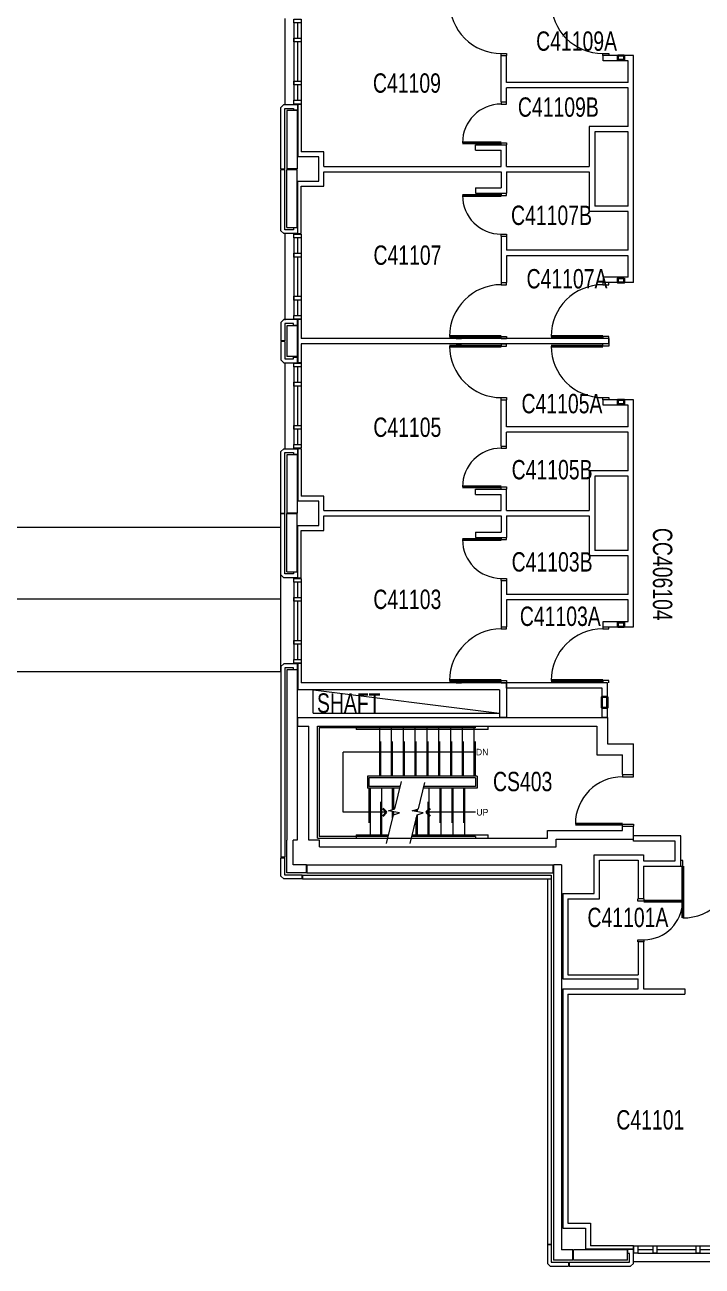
# Model space of a CAD drawing. Header units: inches. Extents: x 1097 to 10841, y 897 to 6841.
# Drawn here: x 9406 to 10037, y 1729 to 2883 of the extents above; entities that cross this region are included whole.
import ezdxf
from ezdxf.enums import TextEntityAlignment as Align

# ---------------------------------------------------------------- set-up
doc = ezdxf.new("R2010")
doc.units = ezdxf.units.IN
doc.header["$MEASUREMENT"] = 0
doc.linetypes.add('DGN4', pattern=[257.983504, 128.991752, -64.495876, 0, -64.495876])
doc.linetypes.add('DGN5', pattern=[96.743814, 32.247938, -64.495876])
doc.layers.get('0').update_dxf_attribs({"lineweight": 18})
for name, color, linetype, lineweight, true_color in [('Level 15', 7, 'Continuous', 18, 0xfefefe), ('Level 16', 7, 'Continuous', 18, 0xfefefe), ('Level 18', 7, 'Continuous', 18, 0xfefefe), ('Level 20', 7, 'Continuous', 18, 0xfefefe), ('Level 22', 7, 'Continuous', 18, 0xfefefe), ('Level 23', 7, 'Continuous', 18, 0xfefefe), ('Level 25', 7, 'Continuous', 18, 0xfefefe), ('Level 26', 7, 'Continuous', 18, 0xfefefe), ('Level 40', 7, 'Continuous', 18, 0xfefefe), ('Level 48', 7, 'Continuous', 18, 0xfefefe), ('Level 54', 7, 'Continuous', 18, 0xfefefe), ('Level 57', 7, 'Continuous', 18, 0xfefefe)]:
    doc.layers.add(name, color=color, linetype=linetype, lineweight=lineweight, true_color=true_color)
doc.styles.add('Styledgn000', font='dgn000.shx')
doc.styles.add('Styledgn001', font='dgn001.shx')

# ---------------------------------------------------------------- blocks, each defined once
blk = doc.blocks.new('ASSWG15')
at = {"layer": 'Level 25', "color": 2, "linetype": 'Continuous', "lineweight": 40, "true_color": 0xffff00}
blk.add_line((-48, -48.00025), (0, -48.00025), dxfattribs=at)
at = {"layer": 'Level 25', "color": 2, "linetype": 'Continuous', "lineweight": 13, "true_color": 0xffff00}
blk.add_lwpolyline([(5.5, -50), (5.5, -48), (0, -48), (0, -50)], dxfattribs=at)
at = {"layer": 'Level 25', "color": 2, "linetype": 'Continuous', "lineweight": 0, "true_color": 0xffff00}
blk.add_ellipse((0, -48.00025), major_axis=(0.00002, 48), ratio=1, start_param=6.2831850163, end_param=7.8539812946, dxfattribs=at)
blk = doc.blocks.new('DFRAME')
at = {"layer": 'Level 25', "color": 2, "linetype": 'Continuous', "lineweight": 13, "true_color": 0xffff00}
blk.add_lwpolyline([(-2.75, 0), (-2.75, -2), (2.75, -2), (2.75, 0)], dxfattribs=at)
blk = doc.blocks.new('ASSWG18')
at = {"layer": 'Level 25', "color": 2, "linetype": 'Continuous', "lineweight": 40, "true_color": 0xffff00}
blk.add_line((-48, 48.00025), (0, 48.00025), dxfattribs=at)
at = {"layer": 'Level 25', "color": 2, "linetype": 'Continuous', "lineweight": 13, "true_color": 0xffff00}
for points in [[(5.5, 50), (5.5, 48), (0, 48), (0, 50)], [(0, -2), (0, 0), (5.5, 0), (5.5, -2)]]:
    blk.add_lwpolyline(points, dxfattribs=at)
at = {"layer": 'Level 25', "color": 2, "linetype": 'Continuous', "lineweight": 0, "true_color": 0xffff00}
blk.add_ellipse((0, 48.00025), major_axis=(0.00002, -48), ratio=1, start_param=4.7123893198, end_param=6.283185598, dxfattribs=at)
blk = doc.blocks.new('ASHNG27')
at = {"layer": 'Level 25', "color": 2, "linetype": 'Continuous', "lineweight": 40, "true_color": 0xffff00}
blk.add_line((-48, 0), (0, 0), dxfattribs=at)
at = {"layer": 'Level 25', "color": 2, "linetype": 'Continuous', "lineweight": 0, "true_color": 0xffff00}
blk.add_ellipse((0, 0), major_axis=(0, -48), ratio=1, start_param=4.712389, end_param=6.283186, dxfattribs=at)
at = {"layer": 'Level 26', "color": 2, "linetype": 'Continuous', "lineweight": 13, "true_color": 0xffff00}
for points in [[(0, 2), (0, 0), (5, 0), (5, 2)], [(0, -50), (0, -48), (5, -48), (5, -50)]]:
    blk.add_lwpolyline(points, dxfattribs=at)
blk = doc.blocks.new('ASHNG28')
at = {"layer": 'Level 25', "color": 2, "linetype": 'Continuous', "lineweight": 40, "true_color": 0xffff00}
blk.add_line((-36, 0), (0, 0), dxfattribs=at)
at = {"layer": 'Level 25', "color": 2, "linetype": 'Continuous', "lineweight": 0, "true_color": 0xffff00}
blk.add_ellipse((0, 0), major_axis=(0, 36.000001), ratio=1, start_param=6.2831850163, end_param=7.8539812946, dxfattribs=at)
at = {"layer": 'Level 26', "color": 2, "linetype": 'Continuous', "lineweight": 13, "true_color": 0xffff00}
for points in [[(0, 38.000125), (0, 36), (4.999875, 36), (4.999875, 38.000125)], [(0, -1.999875), (0, 0.00025), (4.999875, 0.00025), (4.999875, -1.999875)]]:
    blk.add_lwpolyline(points, dxfattribs=at)
blk = doc.blocks.new('ASSWG19')
at = {"layer": 'Level 25', "color": 2, "linetype": 'Continuous', "lineweight": 40, "true_color": 0xffff00}
blk.add_line((-48, 48.00025), (0, 48.00025), dxfattribs=at)
at = {"layer": 'Level 25', "color": 2, "linetype": 'Continuous', "lineweight": 13, "true_color": 0xffff00}
for points in [[(5.5, 50), (5.5, 48), (0, 48), (0, 50)], [(0, -2), (0, 0), (5.5, 0), (5.5, -2)]]:
    blk.add_lwpolyline(points, dxfattribs=at)
at = {"layer": 'Level 25', "color": 2, "linetype": 'Continuous', "lineweight": 0, "true_color": 0xffff00}
blk.add_ellipse((0, 48.00025), major_axis=(0.00002, -48), ratio=1, start_param=4.7123893198, end_param=6.283185598, dxfattribs=at)
blk = doc.blocks.new('ASHNG29')
at = {"layer": 'Level 25', "color": 2, "linetype": 'Continuous', "lineweight": 40, "true_color": 0xffff00}
blk.add_line((-48, 0), (0, 0), dxfattribs=at)
at = {"layer": 'Level 25', "color": 2, "linetype": 'Continuous', "lineweight": 0, "true_color": 0xffff00}
blk.add_ellipse((0, 0), major_axis=(0, -48), ratio=1, start_param=4.712389, end_param=6.283186, dxfattribs=at)
at = {"layer": 'Level 26', "color": 2, "linetype": 'Continuous', "lineweight": 13, "true_color": 0xffff00}
for points in [[(0, 2), (0, 0), (5, 0), (5, 2)], [(0, -50), (0, -48), (5, -48), (5, -50)]]:
    blk.add_lwpolyline(points, dxfattribs=at)
blk = doc.blocks.new('ASHNG30')
at = {"layer": 'Level 25', "color": 2, "linetype": 'Continuous', "lineweight": 40, "true_color": 0xffff00}
blk.add_line((-36, 0), (0, 0), dxfattribs=at)
at = {"layer": 'Level 25', "color": 2, "linetype": 'Continuous', "lineweight": 0, "true_color": 0xffff00}
blk.add_ellipse((0, 0), major_axis=(0, 36.000001), ratio=1, start_param=6.2831850163, end_param=7.8539812946, dxfattribs=at)
at = {"layer": 'Level 26', "color": 2, "linetype": 'Continuous', "lineweight": 13, "true_color": 0xffff00}
for points in [[(0, 38.000125), (0, 36), (4.999875, 36), (4.999875, 38.000125)], [(0, -1.999875), (0, 0.00025), (4.999875, 0.00025), (4.999875, -1.999875)]]:
    blk.add_lwpolyline(points, dxfattribs=at)
blk = doc.blocks.new('ASSWG20')
at = {"layer": 'Level 25', "color": 2, "linetype": 'Continuous', "lineweight": 40, "true_color": 0xffff00}
blk.add_line((-48, -48.00025), (0, -48.00025), dxfattribs=at)
at = {"layer": 'Level 25', "color": 2, "linetype": 'Continuous', "lineweight": 13, "true_color": 0xffff00}
for points in [[(0, 2), (0, 0), (5.5, 0), (5.5, 2)], [(5.5, -50), (5.5, -48), (0, -48), (0, -50)]]:
    blk.add_lwpolyline(points, dxfattribs=at)
at = {"layer": 'Level 25', "color": 2, "linetype": 'Continuous', "lineweight": 0, "true_color": 0xffff00}
blk.add_ellipse((0, -48.00025), major_axis=(0.00002, 48), ratio=1, start_param=6.2831850163, end_param=7.8539812946, dxfattribs=at)
blk = doc.blocks.new('ASHNG31')
at = {"layer": 'Level 25', "color": 2, "linetype": 'Continuous', "lineweight": 40, "true_color": 0xffff00}
blk.add_line((-48, 0), (0, 0), dxfattribs=at)
at = {"layer": 'Level 25', "color": 2, "linetype": 'Continuous', "lineweight": 0, "true_color": 0xffff00}
blk.add_ellipse((0, 0), major_axis=(0, 48), ratio=1, start_param=6.283185, end_param=7.853981, dxfattribs=at)
at = {"layer": 'Level 26', "color": 2, "linetype": 'Continuous', "lineweight": 13, "true_color": 0xffff00}
for points in [[(0, 50), (0, 48), (5, 48), (5, 50)], [(0, -2), (0, 0), (5, 0), (5, -2)]]:
    blk.add_lwpolyline(points, dxfattribs=at)
blk = doc.blocks.new('ASHNG32')
at = {"layer": 'Level 25', "color": 2, "linetype": 'Continuous', "lineweight": 40, "true_color": 0xffff00}
blk.add_line((-36, 0), (0, 0), dxfattribs=at)
at = {"layer": 'Level 25', "color": 2, "linetype": 'Continuous', "lineweight": 0, "true_color": 0xffff00}
blk.add_ellipse((0, 0), major_axis=(0, -36.000001), ratio=1, start_param=4.7123893198, end_param=6.283185598, dxfattribs=at)
at = {"layer": 'Level 26', "color": 2, "linetype": 'Continuous', "lineweight": 13, "true_color": 0xffff00}
for points in [[(0, 1.999875), (0, -0.00025), (4.999875, -0.00025), (4.999875, 1.999875)], [(0, -38.000125), (0, -36), (4.999875, -36), (4.999875, -38.000125)]]:
    blk.add_lwpolyline(points, dxfattribs=at)
blk = doc.blocks.new('ASHNG42')
at = {"layer": 'Level 25', "color": 2, "linetype": 'Continuous', "lineweight": 40, "true_color": 0xffff00}
blk.add_line((-48, 0), (0, 0), dxfattribs=at)
at = {"layer": 'Level 25', "color": 2, "linetype": 'Continuous', "lineweight": 0, "true_color": 0xffff00}
blk.add_ellipse((0, 0), major_axis=(0, 48), ratio=1, start_param=6.283185, end_param=7.853981, dxfattribs=at)
at = {"layer": 'Level 26', "color": 2, "linetype": 'Continuous', "lineweight": 13, "true_color": 0xffff00}
for points in [[(0, 50), (0, 48), (5, 48), (5, 50)], [(0, -2), (0, 0), (5, 0), (5, -2)]]:
    blk.add_lwpolyline(points, dxfattribs=at)
blk = doc.blocks.new('ASHNG43')
at = {"layer": 'Level 25', "color": 2, "linetype": 'Continuous', "lineweight": 40, "true_color": 0xffff00}
blk.add_line((-36, 0), (0, 0), dxfattribs=at)
at = {"layer": 'Level 25', "color": 2, "linetype": 'Continuous', "lineweight": 0, "true_color": 0xffff00}
blk.add_ellipse((0, 0), major_axis=(0, -36.000001), ratio=1, start_param=4.7123893198, end_param=6.283185598, dxfattribs=at)
at = {"layer": 'Level 26', "color": 2, "linetype": 'Continuous', "lineweight": 13, "true_color": 0xffff00}
for points in [[(0, 1.999875), (0, -0.00025), (4.999875, -0.00025), (4.999875, 1.999875)], [(0, -38.000125), (0, -36), (4.999875, -36), (4.999875, -38.000125)]]:
    blk.add_lwpolyline(points, dxfattribs=at)
blk = doc.blocks.new('ASHNG68')
at = {"layer": 'Level 25', "color": 2, "linetype": 'Continuous', "lineweight": 40, "true_color": 0xffff00}
blk.add_line((36, 0), (0, 0), dxfattribs=at)
at = {"layer": 'Level 25', "color": 2, "linetype": 'Continuous', "lineweight": 13, "true_color": 0xffff00}
for points in [[(0, 2), (0, 0), (-5.5, 0), (-5.5, 2)], [(-5.5, -38), (-5.5, -36), (0, -36), (0, -38)]]:
    blk.add_lwpolyline(points, dxfattribs=at)
at = {"layer": 'Level 25', "color": 2, "linetype": 'Continuous', "lineweight": 0, "true_color": 0xffff00}
blk.add_ellipse((0, 0), major_axis=(0, -36), ratio=1, start_param=6.283185, end_param=7.853981, dxfattribs=at)
blk = doc.blocks.new('ASHNG69')
at = {"layer": 'Level 25', "color": 2, "linetype": 'Continuous', "lineweight": 40, "true_color": 0xffff00}
blk.add_line((0, -48), (0, 0), dxfattribs=at)
at = {"layer": 'Level 25', "color": 2, "linetype": 'Continuous', "lineweight": 13, "true_color": 0xffff00}
for points in [[(-2, 0), (0, 0), (0, 5.5), (-2, 5.5)], [(50, 5.5), (48, 5.5), (48, 0), (50, 0)]]:
    blk.add_lwpolyline(points, dxfattribs=at)
at = {"layer": 'Level 25', "color": 2, "linetype": 'Continuous', "lineweight": 0, "true_color": 0xffff00}
blk.add_ellipse((0, 0), major_axis=(48, 0), ratio=1, start_param=4.712389, end_param=6.283186, dxfattribs=at)
blk = doc.blocks.new('ASHNG78')
at = {"layer": 'Level 25', "color": 2, "linetype": 'Continuous', "lineweight": 40, "true_color": 0xffff00}
blk.add_line((-44, 0), (0, 0), dxfattribs=at)
at = {"layer": 'Level 25', "color": 2, "linetype": 'Continuous', "lineweight": 0, "true_color": 0xffff00}
blk.add_ellipse((0, 0), major_axis=(0, 44.000001), ratio=1, start_param=6.2831850163, end_param=7.8539812946, dxfattribs=at)
at = {"layer": 'Level 26', "color": 2, "linetype": 'Continuous', "lineweight": 13, "true_color": 0xffff00}
for points in [[(0, 45.999875), (0, 44), (9.999875, 44), (9.999875, 45.999875)], [(0, -2), (0, 0), (9.999875, 0), (9.999875, -2)]]:
    blk.add_lwpolyline(points, dxfattribs=at)
blk = doc.blocks.new('WINWIN35')
at = {"layer": 'Level 15', "color": 30, "linetype": 'Continuous', "lineweight": 0, "true_color": 0xf26432}
blk.add_line((-15, -79.874875), (-15, 0.489), dxfattribs=at)
at = {"layer": 'Level 16', "color": 163, "linetype": 'Continuous', "lineweight": 0, "true_color": 0x5587b9}
for p, q in [((-7, -3.5), (-7, -75.499875)), ((0, -3.5), (0, -75.499875))]:
    blk.add_line(p, q, dxfattribs=at)
at = {"layer": 'Level 16', "color": 163, "linetype": 'Continuous', "lineweight": 13, "true_color": 0x5587b9}
for p, q in [((-3.5, -3.5), (-3.5, -17.75)), ((-3.5, -21.25), (-3.5, -57.749875)), ((-3.5, -61.249875), (-3.5, -75.499875))]:
    blk.add_line(p, q, dxfattribs=at)
for points in [[(0, -3.5), (-7, -3.5), (-7, 0), (0, 0), (0, -3.5)], [(0, -21.25), (-7, -21.25), (-7, -17.75), (0, -17.75), (0, -21.25)], [(0, -61.249875), (-7, -61.249875), (-7, -57.749875), (0, -57.749875), (0, -61.249875)], [(0, -78.999875), (-7, -78.999875), (-7, -75.499875), (0, -75.499875), (0, -78.999875)]]:
    blk.add_lwpolyline(points, close=True, dxfattribs=at)
blk = doc.blocks.new('WINWIN36')
at = {"layer": 'Level 15', "color": 30, "linetype": 'Continuous', "lineweight": 0, "true_color": 0xf26432}
blk.add_line((-15, -79.874875), (-15, 0.489), dxfattribs=at)
at = {"layer": 'Level 16', "color": 163, "linetype": 'Continuous', "lineweight": 0, "true_color": 0x5587b9}
for p, q in [((-7, -3.5), (-7, -75.499875)), ((0, -3.5), (0, -75.499875))]:
    blk.add_line(p, q, dxfattribs=at)
at = {"layer": 'Level 16', "color": 163, "linetype": 'Continuous', "lineweight": 13, "true_color": 0x5587b9}
for p, q in [((-3.5, -3.5), (-3.5, -17.75)), ((-3.5, -21.25), (-3.5, -57.749875)), ((-3.5, -61.249875), (-3.5, -75.499875))]:
    blk.add_line(p, q, dxfattribs=at)
for points in [[(0, -3.5), (-7, -3.5), (-7, 0), (0, 0), (0, -3.5)], [(0, -21.25), (-7, -21.25), (-7, -17.75), (0, -17.75), (0, -21.25)], [(0, -61.249875), (-7, -61.249875), (-7, -57.749875), (0, -57.749875), (0, -61.249875)], [(0, -78.999875), (-7, -78.999875), (-7, -75.499875), (0, -75.499875), (0, -78.999875)]]:
    blk.add_lwpolyline(points, close=True, dxfattribs=at)
blk = doc.blocks.new('WINWIN37')
at = {"layer": 'Level 15', "color": 30, "linetype": 'Continuous', "lineweight": 0, "true_color": 0xf26432}
blk.add_line((-15, -79.874875), (-15, 0.489), dxfattribs=at)
at = {"layer": 'Level 16', "color": 163, "linetype": 'Continuous', "lineweight": 0, "true_color": 0x5587b9}
for p, q in [((-7, -3.5), (-7, -75.499875)), ((0, -3.5), (0, -75.499875))]:
    blk.add_line(p, q, dxfattribs=at)
at = {"layer": 'Level 16', "color": 163, "linetype": 'Continuous', "lineweight": 13, "true_color": 0x5587b9}
for p, q in [((-3.5, -3.5), (-3.5, -17.75)), ((-3.5, -21.25), (-3.5, -57.749875)), ((-3.5, -61.249875), (-3.5, -75.499875))]:
    blk.add_line(p, q, dxfattribs=at)
for points in [[(0, -3.5), (-7, -3.5), (-7, 0), (0, 0), (0, -3.5)], [(0, -21.25), (-7, -21.25), (-7, -17.75), (0, -17.75), (0, -21.25)], [(0, -61.249875), (-7, -61.249875), (-7, -57.749875), (0, -57.749875), (0, -61.249875)], [(0, -78.999875), (-7, -78.999875), (-7, -75.499875), (0, -75.499875), (0, -78.999875)]]:
    blk.add_lwpolyline(points, close=True, dxfattribs=at)
blk = doc.blocks.new('WINWIN38')
at = {"layer": 'Level 15', "color": 30, "linetype": 'Continuous', "lineweight": 0, "true_color": 0xf26432}
blk.add_line((79.874875, -15), (-0.489, -15), dxfattribs=at)
at = {"layer": 'Level 16', "color": 163, "linetype": 'Continuous', "lineweight": 0, "true_color": 0x5587b9}
for p, q in [((3.5, 0), (75.499875, 0)), ((3.5, -7), (75.499875, -7))]:
    blk.add_line(p, q, dxfattribs=at)
at = {"layer": 'Level 16', "color": 163, "linetype": 'Continuous', "lineweight": 13, "true_color": 0x5587b9}
for p, q in [((3.5, -3.5), (17.75, -3.5)), ((21.25, -3.5), (57.749875, -3.5)), ((61.249875, -3.5), (75.499875, -3.5))]:
    blk.add_line(p, q, dxfattribs=at)
for points in [[(3.5, 0), (3.5, -7), (0, -7), (0, 0), (3.5, 0)], [(21.25, 0), (21.25, -7), (17.75, -7), (17.75, 0), (21.25, 0)], [(61.249875, 0), (61.249875, -7), (57.749875, -7), (57.749875, 0), (61.249875, 0)], [(78.999875, 0), (78.999875, -7), (75.499875, -7), (75.499875, 0), (78.999875, 0)]]:
    blk.add_lwpolyline(points, close=True, dxfattribs=at)
blk = doc.blocks.new('FEC5')
at = {"layer": 'Level 54', "color": 30, "linetype": 'Continuous', "lineweight": 0, "true_color": 0xf26432}
blk.add_line((-1, 0), (-1, -10), dxfattribs=at)
at = {"layer": 'Level 54', "color": 30, "linetype": 'Continuous', "lineweight": 30, "true_color": 0xf26432}
blk.add_lwpolyline([(0, 0), (-5.5, 0), (-5.5, -10), (0, -10), (0, 0)], close=True, dxfattribs=at)
blk = doc.blocks.new('STRARR6')
at = {"layer": 'Level 40', "color": 2, "linetype": 'Continuous', "lineweight": 30, "true_color": 0xffff00}
for q in [(-3.5355, 3.5355), (-3.5355, -3.5355)]:
    blk.add_line((0, 0), q, dxfattribs=at)
blk = doc.blocks.new('STRARR7')
at = {"layer": 'Level 40', "color": 2, "linetype": 'Continuous', "lineweight": 30, "true_color": 0xffff00}
for q in [(3.5355, 3.5355), (3.5355, -3.5355)]:
    blk.add_line((0, 0), q, dxfattribs=at)
blk = doc.blocks.new('GASPAN')
at = {"layer": 'Level 54', "color": 30, "linetype": 'Continuous', "lineweight": 30, "true_color": 0xf26432}
blk.add_lwpolyline([(-8.5, 3.96775), (-14.5, 3.96775), (-14.5, -0.03225), (-8.5, -0.03225), (-8.5, 3.96775)], close=True, dxfattribs=at)
blk = doc.blocks.new('GASPAN1')
at = {"layer": 'Level 54', "color": 30, "linetype": 'Continuous', "lineweight": 30, "true_color": 0xf26432}
blk.add_lwpolyline([(-8.5, -3.96775), (-14.5, -3.96775), (-14.5, 0.03225), (-8.5, 0.03225), (-8.5, -3.96775)], close=True, dxfattribs=at)
blk = doc.blocks.new('GASPAN2')
at = {"layer": 'Level 54', "color": 30, "linetype": 'Continuous', "lineweight": 30, "true_color": 0xf26432}
blk.add_lwpolyline([(-8.5, 3.96775), (-14.5, 3.96775), (-14.5, -0.03225), (-8.5, -0.03225), (-8.5, 3.96775)], close=True, dxfattribs=at)
blk = doc.blocks.new('GASPAN4')
at = {"layer": 'Level 54', "color": 30, "linetype": 'Continuous', "lineweight": 30, "true_color": 0xf26432}
blk.add_lwpolyline([(-8.5, -3.96775), (-14.5, -3.96775), (-14.5, 0.03225), (-8.5, 0.03225), (-8.5, -3.96775)], close=True, dxfattribs=at)

msp = doc.modelspace()

# ---------------------------------------------------------------- linework, layer by layer
at = {"layer": 'Level 15', "color": 30, "linetype": 'Continuous', "lineweight": 13, "true_color": 0xf26432}
for p, q in [((9647.169, 2808.555), (9644.544, 2805.93)), ((9644.544, 2748.794), (9644.544, 2805.93)), ((9647.169, 2808.555), (9660.043875, 2808.555)), ((9648.169, 2748.793875), (9648.169, 2804.929875)), ((9648.169, 2804.929875), (9656.41875, 2804.929875)), ((9656.41875, 2804.929875), (9656.41875, 2803.304875)), ((9660.043875, 2808.555), (9660.043875, 2803.304875)), ((9650.169, 2802.929875), (9650.169, 2748.793875)), ((9659.794, 2802.92975), (9650.169, 2802.929875)), ((9660.043875, 2803.304875), (9656.41875, 2803.304875)), ((9659.794, 2802.92975), (9659.794, 2748.793875)), ((9644.544, 2748.794), (9648.169, 2748.793875)), ((9644.544, 2691.18), (9644.544, 2748.294)), ((9644.544, 2748.294), (9648.169, 2748.293875)), ((9648.169, 2692.18), (9648.169, 2748.293875)), ((9659.794, 2748.793875), (9650.169, 2748.793875)), ((9650.169, 2694.18), (9650.169, 2748.293875)), ((9650.169, 2748.293875), (9659.794, 2748.293875)), ((9659.794, 2694.179875), (9659.794, 2748.293875)), ((9647.169, 2688.555), (9644.544, 2691.18)), ((9656.41875, 2692.18), (9648.169, 2692.18)), ((9650.169, 2694.18), (9659.794, 2694.179875)), ((9656.41875, 2693.805), (9656.41875, 2692.18)), ((9660.043875, 2693.805), (9656.41875, 2693.805)), ((9660.043875, 2693.805), (9660.043875, 2688.555)), ((9660.043875, 2688.555), (9647.169, 2688.555)), ((9644.544, 2605.93025), (9647.169, 2608.55525)), ((9660.043875, 2608.55525), (9647.169, 2608.55525)), ((9660.043875, 2603.305125), (9660.043875, 2608.55525)), ((9644.544, 2605.93025), (9644.544, 2588.79425)), ((9656.41875, 2604.930125), (9648.169, 2604.930125)), ((9648.169, 2604.930125), (9648.169, 2588.79425)), ((9650.169, 2602.930125), (9650.169, 2574.18025)), ((9659.794, 2602.93), (9650.169, 2602.930125)), ((9656.41875, 2603.305125), (9656.41875, 2604.930125)), ((9656.41875, 2603.305125), (9660.043875, 2603.305125)), ((9659.794, 2602.93), (9659.794, 2574.180125)), ((9648.169, 2588.79425), (9644.544, 2588.79425)), ((9644.544, 2588.29425), (9644.544, 2571.18025)), ((9648.169, 2588.294125), (9644.544, 2588.29425)), ((9648.169, 2588.294125), (9648.169, 2572.18025)), ((9659.794, 2574.180125), (9650.169, 2574.18025)), ((9656.41875, 2572.18025), (9656.41875, 2573.80525)), ((9656.41875, 2573.80525), (9660.043875, 2573.80525)), ((9660.043875, 2568.55525), (9660.043875, 2573.80525)), ((9647.169, 2568.55525), (9644.544, 2571.18025)), ((9647.169, 2568.55525), (9660.043875, 2568.55525)), ((9648.169, 2572.18025), (9656.41875, 2572.18025)), ((9647.169, 2488.555), (9644.544, 2485.93)), ((9644.544, 2428.794), (9644.544, 2485.93)), ((9647.169, 2488.555), (9660.043875, 2488.555)), ((9648.169, 2428.793875), (9648.169, 2484.929875)), ((9648.169, 2484.929875), (9656.41875, 2484.929875)), ((9650.169, 2482.929875), (9650.169, 2428.793875)), ((9659.794, 2482.92975), (9650.169, 2482.929875)), ((9656.41875, 2484.929875), (9656.41875, 2483.304875)), ((9660.043875, 2483.304875), (9656.41875, 2483.304875)), ((9659.794, 2482.92975), (9659.794, 2428.793875)), ((9660.043875, 2488.555), (9660.043875, 2483.304875)), ((9644.544, 2428.794), (9648.169, 2428.793875)), ((9644.544, 2371.18), (9644.544, 2428.294)), ((9644.544, 2428.294), (9648.169, 2428.293875)), ((9648.169, 2372.18), (9648.169, 2428.293875)), ((9659.794, 2428.793875), (9650.169, 2428.793875)), ((9650.169, 2374.18), (9650.169, 2428.293875)), ((9650.169, 2428.293875), (9659.794, 2428.293875)), ((9659.794, 2374.179875), (9659.794, 2428.293875)), ((9647.169, 2368.555), (9644.544, 2371.18)), ((9660.043875, 2368.555), (9647.169, 2368.555)), ((9656.41875, 2372.18), (9648.169, 2372.18)), ((9650.169, 2374.18), (9659.794, 2374.179875)), ((9656.41875, 2373.805), (9656.41875, 2372.18)), ((9660.043875, 2373.805), (9656.41875, 2373.805)), ((9660.043875, 2373.805), (9660.043875, 2368.555)), ((9647.169, 2288.61), (9644.544, 2285.985)), ((9644.544, 2285.985), (9644.544, 2108.794)), ((9660.044, 2288.61), (9647.169, 2288.61)), ((9660.044, 2283.36), (9660.044, 2288.61)), ((9656.419, 2284.985), (9648.169125, 2284.985)), ((9648.169125, 2284.985), (9648.169125, 2108.794)), ((9650.169, 2282.985), (9650.169, 2124.62425)), ((9659.794125, 2282.985), (9650.169, 2282.985)), ((9656.419, 2283.360125), (9656.419, 2284.985)), ((9656.419, 2283.360125), (9660.044, 2283.36)), ((9659.794125, 2282.985), (9659.794125, 2124.62425)), ((9650.169, 2094.169), (9650.169, 2124.62425)), ((9656.044, 2101.794), (9656.044, 2124.62425)), ((9659.794125, 2124.62425), (9656.044, 2124.62425)), ((9648.169125, 2108.794), (9644.544, 2108.794)), ((9644.544125, 2091.169125), (9644.544125, 2108.294125)), ((9644.544125, 2108.294125), (9648.16925, 2108.294125)), ((9648.16925, 2092.16925), (9648.16925, 2108.294125)), ((9668.294, 2101.794), (9656.044, 2101.794)), ((9668.294, 2094.169), (9668.294, 2101.794)), ((9668.794, 2101.794), (9897.669, 2101.794)), ((9668.794, 2101.794), (9668.794, 2094.169)), ((9897.669, 2101.794), (9897.669, 2094.169)), ((9898.169, 2101.794), (9898.169, 1734.169125)), ((9905.794125, 2101.794), (9898.169, 2101.794)), ((9905.794125, 2101.794), (9905.794125, 1743.79425)), ((9644.544125, 2091.169125), (9647.169125, 2088.544125)), ((9664.294, 2092.16925), (9648.16925, 2092.16925)), ((9668.294, 2094.169), (9650.169, 2094.169)), ((9664.294, 2088.544125), (9664.294, 2092.16925)), ((9664.794, 2092.16925), (9896.169, 2092.16925)), ((9664.794, 2092.16925), (9664.794, 2088.544125)), ((9668.794, 2094.169), (9897.669, 2094.169)), ((9896.169, 2092.16925), (9896.169, 2088.544125)), ((9664.294, 2088.544125), (9647.169125, 2088.544125)), ((9664.794, 2088.544125), (9896.169, 2088.544125)), ((9892.543875, 2088.294125), (9892.543875, 1748.794)), ((9896.169, 2088.294125), (9892.543875, 2088.294125)), ((9896.169, 2088.294125), (9896.169, 1748.794)), ((9896.169, 1748.794), (9892.543875, 1748.794)), ((9892.543875, 1748.294), (9892.543875, 1731.169)), ((9896.169, 1748.294), (9892.543875, 1748.294)), ((9896.169, 1748.294), (9896.169, 1732.169125)), ((9916.294, 1743.79425), (9905.794125, 1743.79425)), ((9916.294, 1734.169125), (9916.294, 1743.79425)), ((9966.919, 1743.79425), (9916.794, 1743.79425)), ((9916.794, 1734.169125), (9916.794, 1743.79425)), ((9966.919, 1734.169125), (9966.919, 1743.79425)), ((9972.544, 1744.044), (9967.294, 1744.044)), ((9967.294, 1740.419), (9967.294, 1744.044)), ((9972.544, 1731.169), (9972.544, 1744.044)), ((9896.169, 1732.169125), (9912.294, 1732.169125)), ((9916.294, 1734.169125), (9898.169, 1734.169125)), ((9912.294, 1732.169125), (9912.294, 1728.544)), ((9912.794, 1732.169125), (9968.919, 1732.169125)), ((9912.794, 1732.169125), (9912.794, 1728.544)), ((9966.919, 1734.169125), (9916.794, 1734.169125)), ((9968.919, 1740.419), (9967.294, 1740.419)), ((9968.919, 1732.169125), (9968.919, 1740.419)), ((9892.543875, 1731.169), (9895.168875, 1728.544)), ((9895.168875, 1728.544), (9912.294, 1728.544)), ((9912.794, 1728.544), (9969.919, 1728.544)), ((9972.544, 1731.169), (9969.919, 1728.544))]:
    msp.add_line(p, q, dxfattribs=at)
at = {"layer": 'Level 15', "color": 30, "linetype": 'Continuous', "lineweight": 0, "true_color": 0xf26432}
msp.add_line((9644.544, 2285.985), (9644.544, 2371.18), dxfattribs=at)
at = {"layer": 'Level 16', "color": 163, "linetype": 'Continuous', "lineweight": 0, "true_color": 0x5587b9}
for p, q in [((9656.544, 2364.555), (9656.544, 2292.555125)), ((9663.544, 2364.555), (9663.544, 2292.555125))]:
    msp.add_line(p, q, dxfattribs=at)
at = {"layer": 'Level 16', "color": 163, "linetype": 'Continuous', "lineweight": 13, "true_color": 0x5587b9}
for p, q in [((9660.044, 2364.555), (9660.044, 2350.305)), ((9660.044, 2346.805), (9660.044, 2310.305125)), ((9660.044, 2306.805125), (9660.044, 2292.555125))]:
    msp.add_line(p, q, dxfattribs=at)
for points in [[(9663.544, 2364.555), (9656.544, 2364.555), (9656.544, 2368.055), (9663.544, 2368.055), (9663.544, 2364.555)], [(9663.544, 2346.805), (9656.544, 2346.805), (9656.544, 2350.305), (9663.544, 2350.305), (9663.544, 2346.805)], [(9663.544, 2306.805125), (9656.544, 2306.805125), (9656.544, 2310.305125), (9663.544, 2310.305125), (9663.544, 2306.805125)], [(9663.544, 2289.055125), (9656.544, 2289.055125), (9656.544, 2292.555125), (9663.544, 2292.555125), (9663.544, 2289.055125)]]:
    msp.add_lwpolyline(points, close=True, dxfattribs=at)
at = {"layer": 'Level 18', "color": 30, "linetype": 'Continuous', "lineweight": 0, "true_color": 0xf26432}
msp.add_line((9674.544, 2264.544), (9848.044, 2242.544), dxfattribs=at)
at = {"layer": 'Level 20', "color": 3, "linetype": 'Continuous', "lineweight": 0, "true_color": 0x00ff00}
for p, q in [((9680.044125, 2229.044), (9680.044125, 2128.044)), ((9825.544125, 2229.044), (9680.044125, 2229.044)), ((9736.544125, 2184.044125), (9736.544125, 2229.044125)), ((9747.544125, 2184.044125), (9747.544125, 2229.044125)), ((9758.544125, 2184.044125), (9758.544125, 2229.044125)), ((9769.544125, 2184.044125), (9769.544125, 2229.044125)), ((9780.544125, 2184.044125), (9780.544125, 2229.044125)), ((9791.544125, 2184.044125), (9791.544125, 2229.044125)), ((9802.544125, 2184.044125), (9802.544125, 2229.044125)), ((9813.544125, 2184.044125), (9813.544125, 2229.044125)), ((9824.544125, 2184.044125), (9824.544125, 2229.044125)), ((9825.544125, 2229.044125), (9825.544125, 2230.544)), ((9827.044125, 2184.044125), (9725.044125, 2184.044125)), ((9725.044125, 2184.044125), (9725.044125, 2173.043875)), ((9825.544125, 2182.544125), (9726.544125, 2182.544125)), ((9726.544125, 2182.544125), (9726.544125, 2174.543875)), ((9825.544125, 2182.544125), (9825.544125, 2174.543875)), ((9827.044125, 2184.044125), (9827.044125, 2173.043875)), ((9755.3535, 2173.043875), (9725.044125, 2173.043875)), ((9755.72175, 2174.543875), (9726.544125, 2174.543875)), ((9727.544125, 2173.043875), (9727.544125, 2128.043875)), ((9738.544125, 2128.043875), (9738.544125, 2173.043875)), ((9749.544125, 2153.499375), (9749.544125, 2173.043875)), ((9827.044125, 2173.043875), (9777.3535, 2173.043875)), ((9825.544125, 2174.543875), (9777.72175, 2174.543875)), ((9782.544125, 2128.043875), (9782.544125, 2173.043875)), ((9793.544125, 2173.043875), (9793.544125, 2128.043875)), ((9804.544125, 2173.043875), (9804.544125, 2128.043875)), ((9815.544125, 2173.043875), (9815.544125, 2128.043875)), ((9749.544125, 2148.207875), (9749.544125, 2150.729125)), ((9771.544125, 2151.007375), (9771.544125, 2153.499375)), ((9771.544125, 2128.043875), (9771.544125, 2148.207875)), ((9744.30825, 2128.044), (9680.044125, 2128.044)), ((9825.544125, 2128.044), (9766.30825, 2128.044)), ((9825.544125, 2128.044), (9825.544125, 2126.544))]:
    msp.add_line(p, q, dxfattribs=at)
at = {"layer": 'Level 20', "color": 3, "linetype": 'DGN4', "lineweight": 13, "true_color": 0x00ff00}
for p, q in [((9714.544125, 2230.544), (9714.544125, 2227.544)), ((9837.544125, 2227.544), (9714.544125, 2227.544)), ((9837.544125, 2227.544), (9837.544125, 2230.544)), ((9714.544125, 2129.544), (9714.544125, 2126.544)), ((9714.544125, 2129.544), (9744.676375, 2129.544)), ((9766.676375, 2129.544), (9837.544125, 2129.544)), ((9837.544125, 2126.544), (9837.544125, 2129.544))]:
    msp.add_line(p, q, dxfattribs=at)
at = {"layer": 'Level 20', "color": 3, "linetype": 'DGN5', "lineweight": 0, "true_color": 0x00ff00}
for p, q in [((9737.544125, 2184.044125), (9737.544125, 2229.044125)), ((9748.544125, 2184.044125), (9748.544125, 2229.044125)), ((9759.544125, 2184.044125), (9759.544125, 2229.044125)), ((9770.544125, 2184.044125), (9770.544125, 2229.044125)), ((9781.544125, 2184.044125), (9781.544125, 2229.044125)), ((9792.544125, 2184.044125), (9792.544125, 2229.044125)), ((9803.544125, 2184.044125), (9803.544125, 2229.044125)), ((9814.544125, 2184.044125), (9814.544125, 2229.044125)), ((9825.544125, 2184.044125), (9825.544125, 2229.044125)), ((9726.544125, 2173.043875), (9726.544125, 2128.043875)), ((9737.544125, 2128.043875), (9737.544125, 2173.043875)), ((9748.544125, 2153.148), (9748.544125, 2173.043875)), ((9781.544125, 2128.043875), (9781.544125, 2173.043875)), ((9792.544125, 2173.043875), (9792.544125, 2128.043875)), ((9803.544125, 2173.043875), (9803.544125, 2128.043875)), ((9814.544125, 2173.043875), (9814.544125, 2128.043875)), ((9748.544125, 2145.3015), (9748.544125, 2151.194625)), ((9770.544125, 2151.16225), (9770.544125, 2153.148)), ((9770.544125, 2128.043875), (9770.544125, 2145.3015))]:
    msp.add_line(p, q, dxfattribs=at)
at = {"layer": 'Level 20', "color": 7, "linetype": 'Continuous', "lineweight": 0, "true_color": 0xfefefe}
for points in [[(9742.703875, 2121.507625), (9749.230125, 2148.096375), (9755.036375, 2150.15725), (9744.62075, 2151.7695), (9750.651875, 2153.888625), (9756.840375, 2179.1015)], [(9764.703875, 2121.507625), (9771.230125, 2148.096375), (9777.036375, 2150.15725), (9766.62075, 2151.7695), (9772.651875, 2153.888625), (9778.617375, 2178.192875)]]:
    msp.add_lwpolyline(points, dxfattribs=at)
at = {"layer": 'Level 22', "color": 120, "linetype": 'Continuous', "lineweight": 0, "true_color": 0x00ffcd}
for q in [(9674.544, 2264.544), (9848.044, 2242.544)]:
    msp.add_line((9674.544, 2242.544), q, dxfattribs=at)
at = {"layer": 'Level 23', "color": 2, "linetype": 'Continuous', "lineweight": 13, "true_color": 0xffff00}
for p, q in [((9849.544, 2854.04425), (9854.544125, 2854.04425)), ((9849.544, 2811.04425), (9849.544, 2854.04425)), ((9854.544125, 2829.04425), (9854.544125, 2854.04425)), ((9972.544, 2854.04425), (9944.544, 2854.04425)), ((9944.544, 2849.04425), (9944.544, 2854.04425)), ((9972.544, 2643.04375), (9972.544, 2854.04425)), ((9967.544, 2849.04425), (9944.544, 2849.04425)), ((9967.544, 2829.04425), (9967.544, 2849.04425)), ((9967.544, 2829.04425), (9854.544125, 2829.04425)), ((9967.544, 2824.04425), (9854.544125, 2824.04425)), ((9854.544125, 2811.04425), (9854.544125, 2824.04425)), ((9967.544, 2788.04425), (9967.544, 2824.04425)), ((9660.418875, 2808.555), (9660.418875, 2759.918875)), ((9663.544, 2808.555), (9660.418875, 2808.555)), ((9663.544, 2808.555), (9663.544, 2764.544)), ((9849.544, 2811.04425), (9854.544125, 2811.04425)), ((9967.544, 2788.04425), (9931.544, 2788.04425)), ((9931.544, 2788.04425), (9931.544, 2751.04425)), ((9967.544, 2783.04425), (9936.544, 2783.04425)), ((9936.544, 2783.04425), (9936.544, 2714.04375)), ((9967.544, 2714.04375), (9967.544, 2783.04425)), ((9825.544, 2771.04425), (9849.544, 2771.04425)), ((9825.544, 2766.04425), (9825.544, 2771.04425)), ((9849.544, 2771.04425), (9854.544125, 2771.04425)), ((9854.544125, 2751.04425), (9854.544125, 2771.04425)), ((9679.918875, 2759.918875), (9660.418875, 2759.918875)), ((9684.544, 2764.544), (9663.544, 2764.544)), ((9679.918875, 2737.169), (9679.918875, 2759.918875)), ((9684.544, 2751.04425), (9684.544, 2764.544)), ((9825.544, 2766.04425), (9849.544, 2766.04425)), ((9849.544, 2751.04425), (9849.544, 2766.04425)), ((9684.544, 2751.04425), (9849.544, 2751.04425)), ((9854.544125, 2751.04425), (9931.544, 2751.04425)), ((9660.418875, 2688.555), (9660.418875, 2737.169)), ((9660.418875, 2737.169), (9679.918875, 2737.169)), ((9684.544, 2746.04425), (9849.544, 2746.04425)), ((9684.544, 2732.544), (9684.544, 2746.044)), ((9849.544, 2746.04425), (9849.544, 2731.04375)), ((9854.544125, 2746.04425), (9854.544125, 2726.04375)), ((9854.544125, 2746.04425), (9931.544, 2746.04425)), ((9931.544, 2746.04425), (9931.544, 2709.04375)), ((9663.544, 2688.555), (9663.544, 2732.544)), ((9663.544, 2732.544), (9684.544, 2732.544)), ((9825.544, 2731.04375), (9849.544, 2731.04375)), ((9825.544, 2731.04375), (9825.544, 2726.04375)), ((9825.544, 2726.04375), (9849.544, 2726.04375)), ((9849.544, 2726.04375), (9854.544125, 2726.04375)), ((9967.544, 2714.04375), (9936.544, 2714.04375)), ((9967.544, 2709.04375), (9931.544, 2709.04375)), ((9967.544, 2673.04375), (9967.544, 2709.04375)), ((9660.418875, 2688.555), (9663.544, 2688.555)), ((9849.544, 2686.04375), (9849.544, 2643.04375)), ((9849.544, 2686.04375), (9854.544125, 2686.04375)), ((9854.544125, 2686.04375), (9854.544125, 2673.04375)), ((9967.544, 2673.04375), (9854.544125, 2673.04375)), ((9967.544, 2668.04375), (9854.544125, 2668.04375)), ((9854.544125, 2668.04375), (9854.544125, 2643.04375)), ((9967.544, 2648.04375), (9967.544, 2668.04375)), ((9849.544, 2643.04375), (9854.544125, 2643.04375)), ((9967.544, 2648.04375), (9944.544, 2648.04375)), ((9944.544, 2648.04375), (9944.544, 2643.04375)), ((9972.544, 2643.04375), (9944.544, 2643.04375)), ((9660.418875, 2608.55525), (9660.418875, 2568.55525)), ((9663.544, 2608.55525), (9660.418875, 2608.55525)), ((9663.544, 2608.55525), (9663.544, 2591.044375)), ((9949.544, 2591.044375), (9663.544, 2591.044375)), ((9949.544, 2586.04425), (9663.544, 2586.04425)), ((9663.544, 2586.04425), (9663.544, 2568.55525)), ((9807.544, 2591.04425), (9812.544, 2591.04425)), ((9812.544125, 2591.04425), (9807.544, 2591.04425)), ((9807.544, 2591.04425), (9812.544125, 2591.04425)), ((9807.544, 2591.04375), (9812.544, 2591.04375)), ((9807.544, 2586.04425), (9812.544, 2586.04425)), ((9807.544, 2586.04375), (9812.544, 2586.04375)), ((9812.544125, 2586.04375), (9807.544, 2586.04375)), ((9807.544, 2586.04375), (9812.544125, 2586.04375)), ((9854.544125, 2591.04375), (9849.544, 2591.04375)), ((9849.544, 2591.04375), (9854.544125, 2591.04375)), ((9854.544125, 2586.04425), (9849.544, 2586.04425)), ((9849.544, 2586.04425), (9854.544125, 2586.04425)), ((9949.544, 2586.04425), (9949.544, 2591.044375)), ((9949.544, 2591.04425), (9949.544, 2586.04425)), ((9663.544, 2568.55525), (9660.418875, 2568.55525)), ((9849.544, 2534.04425), (9854.544125, 2534.04425)), ((9849.544, 2491.04425), (9849.544, 2534.04425)), ((9854.544125, 2509.04425), (9854.544125, 2534.04425)), ((9972.544, 2534.04425), (9944.544, 2534.04425)), ((9944.544, 2529.04425), (9944.544, 2534.04425)), ((9967.544, 2529.04425), (9944.544, 2529.04425)), ((9967.544, 2509.04425), (9967.544, 2529.04425)), ((9972.544, 2323.044), (9972.544, 2534.04425)), ((9967.544, 2509.04425), (9854.544125, 2509.04425)), ((9967.544, 2504.04425), (9854.544125, 2504.04425)), ((9854.544125, 2491.04425), (9854.544125, 2504.04425)), ((9967.544, 2468.04425), (9967.544, 2504.04425)), ((9660.418875, 2488.555), (9660.418875, 2439.918875)), ((9663.544, 2488.555), (9660.418875, 2488.555)), ((9663.544, 2488.555), (9663.544, 2444.544)), ((9849.544, 2491.04425), (9854.544125, 2491.04425)), ((9967.544, 2468.04425), (9931.544, 2468.04425)), ((9931.544, 2468.04425), (9931.544, 2431.044)), ((9967.544, 2463.04425), (9936.544, 2463.04425)), ((9936.544, 2463.04425), (9936.544, 2394.04375)), ((9967.544, 2394.04375), (9967.544, 2463.04425)), ((9825.544, 2451.04425), (9849.544, 2451.04425)), ((9825.544, 2446.04425), (9825.544, 2451.04425)), ((9849.544, 2451.04425), (9854.544125, 2451.04425)), ((9854.544125, 2431.044), (9854.544125, 2451.04425)), ((9679.918875, 2439.918875), (9660.418875, 2439.918875)), ((9684.544, 2444.544), (9663.544, 2444.544)), ((9679.918875, 2417.169), (9679.918875, 2439.918875)), ((9684.544, 2431.044), (9684.544, 2444.544)), ((9825.544, 2446.04425), (9849.544, 2446.04425)), ((9849.544, 2431.044), (9849.544, 2446.04425)), ((9684.544, 2431.044), (9849.544, 2431.044)), ((9684.544, 2426.044), (9849.544, 2426.044)), ((9684.544, 2412.544), (9684.544, 2426.044)), ((9849.544, 2426.044), (9849.544, 2411.04375)), ((9854.544125, 2431.044), (9931.544, 2431.044)), ((9854.544125, 2426.044), (9854.544125, 2406.04375)), ((9854.544125, 2426.044), (9931.544, 2426.044)), ((9931.544, 2426.044), (9931.544, 2389.04375)), ((9660.418875, 2368.555), (9660.418875, 2417.169)), ((9660.418875, 2417.169), (9679.918875, 2417.169)), ((9663.544, 2368.555), (9663.544, 2412.544)), ((9663.544, 2412.544), (9684.544, 2412.544)), ((9825.544, 2411.04375), (9849.544, 2411.04375)), ((9825.544, 2411.04375), (9825.544, 2406.04375)), ((9825.544, 2406.04375), (9849.544, 2406.04375)), ((9849.544, 2406.04375), (9854.544125, 2406.04375)), ((9967.544, 2394.04375), (9936.544, 2394.04375)), ((9967.544, 2389.04375), (9931.544, 2389.04375)), ((9967.544, 2353.04375), (9967.544, 2389.04375)), ((9660.418875, 2368.555), (9663.544, 2368.555)), ((9849.544, 2366.04375), (9849.544, 2323.04375)), ((9849.544, 2366.04375), (9854.544125, 2366.04375)), ((9854.544125, 2366.04375), (9854.544125, 2353.04375)), ((9967.544, 2353.04375), (9854.544125, 2353.04375)), ((9967.544, 2348.04375), (9854.544125, 2348.04375)), ((9854.544125, 2348.04375), (9854.544125, 2323.04375)), ((9967.544, 2328.044), (9967.544, 2348.04375)), ((9849.544, 2323.04375), (9854.544125, 2323.04375)), ((9944.544, 2328.044), (9967.544, 2328.044)), ((9944.544, 2323.044), (9944.544, 2328.044)), ((9944.544, 2323.044), (9972.544, 2323.044)), ((9660.419, 2288.746125), (9660.419, 2264.544)), ((9663.544, 2288.746), (9660.419, 2288.746125)), ((9663.544, 2288.746), (9663.544, 2271.044)), ((9848.044, 2264.544), (9660.419, 2264.544)), ((9854.544, 2271.044), (9663.544, 2271.044)), ((9807.544, 2271.04425), (9812.544, 2271.04425)), ((9812.544125, 2271.04425), (9807.544, 2271.04425)), ((9807.544, 2271.04425), (9812.544125, 2271.04425)), ((9807.544, 2271.04375), (9812.544, 2271.04375)), ((9848.044, 2264.544), (9848.044, 2238.544)), ((9854.544125, 2271.04375), (9849.544, 2271.04375)), ((9849.544, 2271.04375), (9854.544125, 2271.04375)), ((9854.544, 2271.044), (9854.544, 2238.544)), ((9948.544, 2271.044), (9854.544, 2271.044)), ((9854.544, 2266.044), (9854.544, 2271.044)), ((9943.544, 2266.044), (9854.544, 2266.044)), ((9943.544, 2257.794125), (9943.544, 2266.044)), ((9948.544, 2257.794), (9948.544, 2271.044)), ((9943.544, 2257.794125), (9948.544, 2257.794)), ((9943.544, 2238.544125), (9943.544, 2247.794125)), ((9943.544, 2247.794125), (9948.544, 2247.794)), ((9948.544, 2238.544), (9948.544, 2247.794)), ((9660.169125, 2238.544), (9948.544, 2238.544)), ((9660.169125, 2238.544), (9660.169125, 2230.544)), ((9660.169125, 2230.544), (9670.544, 2230.544)), ((9670.544, 2124.62425), (9670.544, 2230.544)), ((9678.544125, 2126.544), (9678.544125, 2230.544)), ((9678.544125, 2230.544), (9938.544, 2230.544)), ((9854.544, 2238.544), (9848.044, 2238.544)), ((9938.544, 2230.544), (9938.544, 2204.044)), ((9943.544, 2238.544125), (9948.544, 2238.544)), ((9948.544, 2238.544), (9943.544, 2238.544)), ((9948.544, 2238.544), (9948.544, 2214.044)), ((9948.544, 2214.044), (9972.544, 2214.044)), ((9972.544, 2185.544), (9972.544, 2214.044)), ((9938.544, 2204.044), (9962.544, 2204.044)), ((9962.544, 2185.544), (9962.544, 2204.044)), ((9962.544, 2185.544), (9972.544, 2185.544)), ((9962.544, 2137.544), (9972.544, 2137.544)), ((9962.544, 2133.544), (9962.544, 2137.544)), ((9972.544, 2125.544), (9972.544, 2137.544)), ((9680.50425, 2124.62425), (9670.544, 2124.62425)), ((9678.544125, 2126.544), (9892.544, 2126.544)), ((9680.50425, 2118.544), (9680.50425, 2124.62425)), ((9892.544, 2126.544), (9892.544, 2133.544)), ((9892.544, 2133.544), (9962.544, 2133.544)), ((9900.544125, 2118.544), (9900.544125, 2125.544)), ((9900.544125, 2125.544), (9972.544, 2125.544)), ((9972.544, 2123.544), (9972.544, 2132.544)), ((9972.544, 2123.544), (9972.544, 2132.544)), ((10016.544, 2128.544), (9972.544, 2128.544)), ((9972.544, 2123.544), (9972.544, 2128.544)), ((10016.544, 2100.544), (10016.544, 2128.544)), ((9680.50425, 2118.544), (9900.544125, 2118.544)), ((10011.544, 2123.544), (9972.544, 2123.544)), ((10011.544, 2105.544), (10011.544, 2123.544)), ((9936.044, 2111.044125), (9982.044, 2111.044125)), ((9936.044, 2075.044), (9936.044, 2111.044125)), ((9941.044, 2106.044125), (9977.044, 2106.044125)), ((9941.044, 2070.044), (9941.044, 2106.044125)), ((9977.044, 2106.044125), (9977.044, 2070.044)), ((9982.044, 2111.044125), (9982.044, 2105.544)), ((9982.044, 2105.544), (10011.544, 2105.544)), ((9982.044, 2100.544), (10016.544, 2100.544)), ((9982.044, 2100.544), (9982.044, 2070.044)), ((9906.918875, 2075.044), (9936.044, 2075.044)), ((9906.918875, 2075.044), (9906.918875, 1995.544)), ((9911.544, 2070.044), (9941.044, 2070.044)), ((9911.544, 2070.044), (9911.544, 1999.544)), ((9982.044, 2070.044), (9977.044, 2070.044)), ((9982.044, 2030.044), (9977.044, 2030.044)), ((9977.044, 2030.044), (9977.044, 1999.544)), ((9982.044, 2030.044), (9982.044, 1986.544)), ((9911.544, 1999.544), (9977.044, 1999.544)), ((9906.918875, 1995.544), (9977.044, 1995.544)), ((9906.918875, 1986.544), (9977.044, 1986.544)), ((9906.918875, 1986.544), (9906.918875, 1763.91925)), ((9977.044, 1986.544), (9977.044, 1995.544)), ((9982.044, 1986.544), (10020.544, 1986.544)), ((10020.544, 1986.544), (10020.544, 1981.544)), ((9911.544, 1981.544), (10020.544, 1981.544)), ((9911.544, 1981.544), (9911.544, 1768.54425)), ((9911.544, 1768.54425), (9932.544125, 1768.54425)), ((9932.544125, 1768.54425), (9932.544125, 1747.544)), ((9906.918875, 1763.91925), (9927.919125, 1763.91925)), ((9927.919125, 1763.91925), (9927.919125, 1744.419)), ((9972.544, 1744.419), (9927.919125, 1744.419)), ((9972.544, 1747.544), (9932.544125, 1747.544)), ((9972.544, 1744.419), (9972.544, 1747.544))]:
    msp.add_line(p, q, dxfattribs=at)
at = {"layer": 'Level 40', "color": 2, "linetype": 'Continuous', "lineweight": 13, "true_color": 0xffff00}
for p, q in [((9825.544, 2206.544), (9702.544125, 2206.544)), ((9702.544125, 2150.543875), (9702.544125, 2206.544)), ((9742.9565, 2150.543875), (9702.544125, 2150.543875)), ((9825.544, 2150.543875), (9779.8745, 2150.543875))]:
    msp.add_line(p, q, dxfattribs=at)
at = {"layer": 'Level 57', "color": 30, "linetype": 'Continuous', "lineweight": 13, "true_color": 0xf26432}
for p, q in [((9080.54375, 2415.544), (9644.544, 2415.544)), ((9644.544, 2281.544), (9644.544, 2415.544)), ((9644.544, 2348.544), (9080.54375, 2348.544)), ((9080.54375, 2281.544), (9644.544, 2281.544))]:
    msp.add_line(p, q, dxfattribs=at)

# ---------------------------------------------------------------- block references
at = {"color": 7, "linetype": 'Continuous', "lineweight": 0, "true_color": 0xfefefe}
for name, p in [('ASHNG29', (9849.544, 2904.04425)), ('ASSWG19', (9944.044, 2856.04425)), ('GASPAN4', (9972.544, 2854.012)), ('ASHNG30', (9849.544, 2773.04425)), ('ASHNG32', (9849.544, 2724.04375)), ('ASHNG31', (9849.544, 2593.04375)), ('ASSWG20', (9944.044, 2641.04375)), ('GASPAN2', (9972.544, 2643.04375)), ('ASHNG27', (9849.544, 2584.04425)), ('ASSWG18', (9944.044, 2536.04425)), ('GASPAN1', (9972.544, 2534.012)), ('ASHNG28', (9849.544, 2453.04425)), ('ASHNG43', (9849.544, 2404.04375)), ('ASHNG42', (9849.544, 2273.04375)), ('ASSWG15', (9944.044, 2321.044)), ('DFRAME', (9946.794, 2323.044)), ('GASPAN', (9972.544, 2323.044)), ('FEC5', (9948.544, 2257.794)), ('ASHNG78', (9962.544, 2139.544)), ('STRARR6', (9742.9565, 2150.543875)), ('STRARR7', (9779.8745, 2150.543875)), ('ASHNG69', (10018.544, 2100.294)), ('ASHNG68', (9982.294, 2068.044))]:
    msp.add_blockref(name, p, dxfattribs=at)
at = {"color": 3, "linetype": 'Continuous', "lineweight": 13, "true_color": 0x00ff00}
for name, p in [('WINWIN35', (9663.544, 2888.055)), ('WINWIN36', (9663.544, 2688.055)), ('WINWIN37', (9663.544, 2568.055)), ('WINWIN38', (9973.044, 1747.544))]:
    msp.add_blockref(name, p, dxfattribs=at)

# ---------------------------------------------------------------- texts
at = {"layer": 'Level 40', "color": 2, "linetype": 'Continuous', "lineweight": 13, "true_color": 0xffff00, "style": 'Styledgn000'}
for s, p in [('DN', (9837.637922, 2206.544)), ('UP', (9837.59035, 2150.543875))]:
    msp.add_text(s, height=6, dxfattribs=at).set_placement(p, align=Align.MIDDLE_RIGHT)
at = {"layer": 'Level 48', "color": 120, "linetype": 'Continuous', "lineweight": 13, "true_color": 0x00ffcd, "style": 'Styledgn001', "width": 0.75}
for s, p in [('C41109A', (9919.701523, 2867.54425)), ('C41109', (9761.854129, 2828.54425)), ('C41109B', (9902.717532, 2806.197375)), ('C41107B', (9896.350094, 2705.597125)), ('C41107', (9762.341241, 2668.54425)), ('C41107A', (9910.782959, 2646.583375)), ('C41105A', (9906.086248, 2530.504875)), ('C41105', (9762.226132, 2508.544125)), ('C41105B', (9896.914257, 2469.09325)), ('C41103B', (9896.914382, 2383.34775)), ('C41103', (9762.226132, 2348.544)), ('C41103A', (9904.537623, 2332.77925)), ('SHAFT', (9707.740403, 2252.11425)), ('CS403', (9869.540079, 2179.14125)), ('C41101A', (9967.457587, 2052.794)), ('C41101', (9988.321045, 1864.602375))]:
    msp.add_text(s, height=18, dxfattribs=at).set_placement(p, align=Align.MIDDLE_CENTER)
msp.add_text('CC406104', height=17.9999962, rotation=270, dxfattribs=at).set_placement((9999.728123, 2371.801396), align=Align.MIDDLE_CENTER)

doc.saveas('drawing.dxf')
